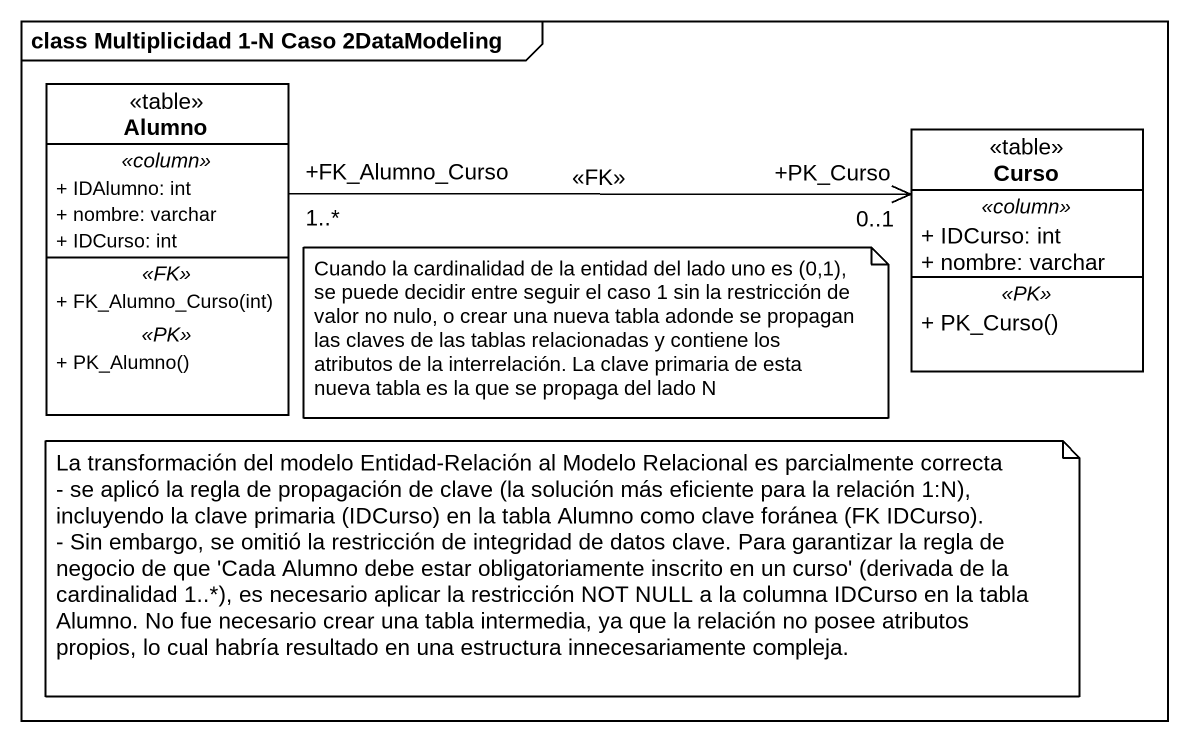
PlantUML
@startuml
mainframe class Multiplicidad 1-N Caso 2DataModeling
hide circle
hide empty members
skinparam classAttributeIconSize 0
class Alumno <<table>> {
  .. <<column>> ..
  + IDAlumno: int
  + nombre: varchar
  + IDCurso: int
  .. <<FK>> ..
  + FK_Alumno_Curso(int)
  .. <<PK>> ..
  + PK_Alumno()
}
class Curso <<table>> {
  .. <<column>> ..
  + IDCurso: int
  + nombre: varchar
  .. <<PK>> ..
  + PK_Curso()
}
Alumno "+FK_Alumno_Curso\n1..*" -right-> "+PK_Curso\n0..1" Curso : <<FK>>
note as N1
  Cuando la cardinalidad de la entidad del lado uno es (0,1), se puede decidir entre seguir el caso 1 sin la restricción de valor no nulo, o crear una nueva tabla adonde se propagan las claves de las tablas relacionadas y contiene los atributos de la interrelación. La clave primaria de esta nueva tabla es la que se propaga del lado N
end note
note as N2
  La transformación del modelo Entidad-Relación al Modelo Relacional es parcialmente correcta
  - se aplicó la regla de propagación de clave (la solución más eficiente para la relación 1:N), incluyendo la clave primaria (IDCurso) en la tabla Alumno como clave foránea (FK IDCurso).
  - Sin embargo, se omitió la restricción de integridad de datos clave. Para garantizar la regla de negocio de que 'Cada Alumno debe estar obligatoriamente inscrito en un curso' (derivada de la cardinalidad 1..*), es necesario aplicar la restricción NOT NULL a la columna IDCurso en la tabla Alumno. No fue necesario crear una tabla intermedia, ya que la relación no posee atributos propios, lo cual habría resultado en una estructura innecesariamente compleja.
end note
@enduml
